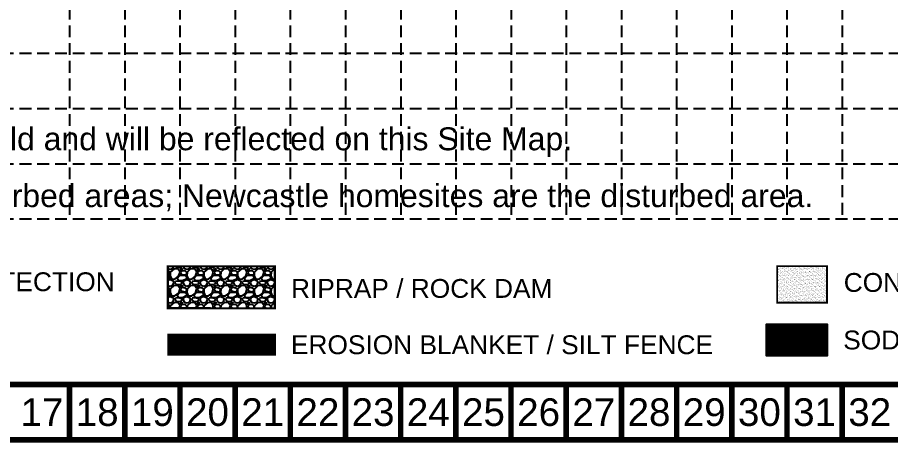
# Model space of a CAD drawing. Header units: feet. Extents: x 2468808 to 2471949, y 7110842 to 7112807.
# Drawn here: x 2469646 to 2470421, y 7110842 to 7111219 of the extents above; entities that cross this region are included whole.
import ezdxf
from ezdxf.enums import TextEntityAlignment as Align

# ---------------------------------------------------------------- set-up
doc = ezdxf.new("R2010")
doc.units = ezdxf.units.FT
doc.header["$LTSCALE"] = 35
doc.header["$MEASUREMENT"] = 0
doc.linetypes.add('ACAD_ISO02W100', pattern=[15, 12, -3])
doc.linetypes.add('HIDDEN', pattern=[0.375, 0.25, -0.125])
for name, color, linetype in [('BASE', 7, 'CONTINUOUS'), ('GRID', 254, 'HIDDEN'), ('LEGEND', 7, 'CONTINUOUS')]:
    doc.layers.add(name, color=color, linetype=linetype)
doc.styles.add("L200'", font='ARIAL.TTF', dxfattribs={"height": 0.001969})
doc.styles.get("Standard").update_dxf_attribs({"font": 'ARIAL.TTF'})

msp = doc.modelspace()

# ---------------------------------------------------------------- hatches: boundary and pattern name
at = {"layer": 'BASE'}
h = msp.add_hatch(dxfattribs=at)
h.set_pattern_fill('AR-SAND', color=30, scale=1.292345, style=0)
h.set_pattern_definition([(37.5, (2471413.9758, 7110868.9845), (-0.081409, 2.490122), [0, -1.964365, 0, -2.1969873, 0, -2.1000614]), (7.5, (2471413.9758, 7110868.9845), (2.287163, 3.647188), [0, -1.0597233, 0, -1.7705133, 0, -0.6784814]), (327.5, (2471412.3862, 7110868.9845), (4.024547, 0.0073135), [0, -0.6461727, 0, -2.326222, 0, -3.0370118]), (317.5, (2471412.3862, 7110868.9845), (3.884954, 1.13426), [0, -0.3230864, 0, -1.5249676, 0, -1.7446664])])
h.paths.add_polyline_path([(2470364.63, 7110965.91), (2470364.63, 7110998.22), (2470320.39, 7110998.22), (2470320.39, 7110965.91)])
at = {"layer": 'LEGEND', "linetype": 'ACAD_ISO02W100'}
h = msp.add_hatch(dxfattribs=at)
h.set_pattern_fill('GRAVEL', color=240, scale=14.931378, style=0)
h.set_pattern_definition([(228.0128, (2468717.0074, 7110206.9704), (-119.4509976, -134.382422), [2.00881, -198.87234]), (184.9697, (2468715.66356, 7110205.4773), (179.1765517, 14.9312482), [3.44718, -341.27046]), (132.5104, (2468712.2293, 7110205.1787), (149.3136414, -164.2452875), [2.43065, -240.63457]), (267.2737, (2468706.4061, 7110201.4458), (14.93131854, 298.6275644), [3.13914, -310.7751]), (292.8337, (2468706.2568, 7110198.3102), (-74.6570379, 179.17648242), [3.07818, -304.74006]), (357.2737, (2468707.4513, 7110195.4733), (-298.6275644, 14.93131854), [3.13914, -310.7751]), (37.6942, (2468710.5869, 7110195.32396), (-194.10802368, -149.31363674), [4.15136, -410.98392]), (72.2553, (2468713.8718, 7110197.8623), (104.5198067, 328.49025973), [3.91931, -388.01158]), (121.4296, (2468715.0663, 7110201.59514), (-119.45114695, 194.1078399), [3.14977, -311.82799]), (175.2364, (2468713.4239, 7110204.2828), (164.2451721, -14.9312516), [3.59595, -176.20165]), (222.3974, (2468709.8403, 7110204.5814), (-179.17664576, -164.24503977), [4.65035, -460.38478]), (138.8141, (2468721.1882, 7110201.2965), (-104.51969, 89.5882279), [1.58722, -157.13549]), (171.4692, (2468719.99366, 7110202.3417), (194.1078884, -29.8628741), [3.01968, -298.94875]), (225, (2468717.007, 7110202.79), (-2e-15, -14.93138), [2.11161, -19.00454]), (203.1986, (2468715.9622, 7110204.5814), (74.656886, 29.8627758), [1.13714, -112.57684]), (291.8014, (2468714.917, 7110204.1335), (-14.9313767, 44.794138), [1.60815, -78.79978]), (30.9638, (2468715.5142, 7110202.6403), (44.7941045, 29.862793), [2.61193, -84.45222]), (161.5651, (2468717.754, 7110203.984), (29.862762, -14.931354), [1.88868, -45.32848]), (16.3895, (2468706.2568, 7110204.1335), (149.31381283, 44.79402515), [2.64584, -261.93885]), (70.3462, (2468708.7951, 7110204.88), (-59.72544104, -164.2451899), [2.21971, -219.75118]), (293.1986, (2468717.754, 7110206.9704), (-29.8627758, 74.656886), [2.27427, -111.43971]), (343.6105, (2468718.6498, 7110204.88), (-149.31381283, 44.79402515), [2.64584, -261.93885]), (339.444, (2468706.2568, 7110194.876), (-74.6569175, 29.8626962), [2.55147, -125.02228]), (294.7751, (2468708.6458, 7110193.9801), (-74.6567734, 164.2452091), [2.13784, -211.64695]), (66.8014, (2468717.9033, 7110192.039), (29.8627758, 74.656886), [2.27427, -111.43971]), (17.354, (2468718.79915, 7110194.12945), (-194.10794415, -59.7254299), [2.50296, -247.79255]), (69.444, (2468710.5869, 7110192.039), (-29.8626962, -74.6569175), [1.27574, -126.29802]), (101.3099, (2468717.0074, 7110192.039), (-14.9313426, 59.725523), [0.76135, -75.37403]), (165.9638, (2468716.858, 7110192.7856), (44.794142, -14.931349), [3.07818, -58.48546]), (186.009, (2468713.8718, 7110193.5322), (149.3137763, 14.9313678), [2.85264, -282.41093]), (303.6901, (2468715.5142, 7110201.2965), (-14.931398, 29.86275), [2.15343, -51.68241]), (353.1572, (2468716.70876, 7110199.50475), (253.83341653, -29.86287542), [3.75963, -372.20287]), (60.9454, (2468720.4416, 7110199.0568), (-59.7255124, -104.5196517), [1.53727, -152.19067]), (90, (2468721.188, 7110200.4), (-14.93138, 14.93138), [0.89588, -14.0355]), (120.2564, (2468713.5732, 7110193.9801), (59.72543565, -104.5196827), [2.07433, -205.359]), (48.0128, (2468712.528, 7110195.7719), (119.4509976, 134.382422), [4.01762, -196.86353]), (0, (2468715.216, 7110198.758), (14.93138, 14.93138), [3.88216, -11.04922]), (325.3048, (2468719.0978, 7110198.7582), (-149.3136943, 104.51977455), [2.36086, -233.72495]), (254.0546, (2468721.0389, 7110197.4144), (-14.9313763, -59.725514), [2.17404, -106.52804]), (207.646, (2468720.4416, 7110195.32396), (-283.6961194, -149.31389517), [3.53971, -350.43159]), (175.4261, (2468717.306, 7110193.6815), (-194.10792234, 14.93130037), [3.74477, -370.73229])])
h.paths.add_polyline_path([(2469779.42, 7110961.04), (2469874.44, 7110960.87), (2469874.44, 7110998.2), (2469779.42, 7110998.06)])
at = {"layer": 'LEGEND'}
h = msp.add_hatch(dxfattribs=at)
h.set_pattern_fill('ANSI31', color=2, scale=129.084901, style=0)
h.set_pattern_definition([(45, (2470245.251, 7110850.802), (-11.4096, 11.4096), [])])
h.paths.add_polyline_path([(2470310.68, 7110946.46), (2470310.68, 7110944.83), (2470310.68, 7110918.96), (2470365.27, 7110918.96), (2470365.27, 7110946.46)])
h = msp.add_hatch(dxfattribs=at)
h.set_pattern_fill('ANSI31', color=2, scale=6.454245, style=0)
h.set_pattern_definition([(45, (2470245.25125, 7110850.80164), (-0.57048, 0.57048), [])])
h.paths.add_polyline_path([(2470310.68, 7110946.46), (2470310.68, 7110944.83), (2470310.68, 7110918.96), (2470365.27, 7110918.96), (2470365.27, 7110946.46)])

# ---------------------------------------------------------------- linework, layer by layer
at = {"layer": 'BASE', "const_width": 4.9}
for points in [[(2468810.16, 7110844.33), (2471946.16, 7110844.33), (2471946.16, 7112804.33), (2468810.16, 7112804.33)], [(2468859.16, 7110893.33), (2471897.16, 7110893.33), (2471897.16, 7112755.33), (2468859.16, 7112755.33)]]:
    msp.add_lwpolyline(points, close=True, dxfattribs=at)
at = {"layer": 'BASE', "color": 30, "const_width": 1.62}
msp.add_lwpolyline([(2470320.39, 7110965.91), (2470364.63, 7110965.91), (2470364.63, 7110998.22), (2470320.39, 7110998.22)], close=True, dxfattribs=at)
at = {"layer": 'BASE', "const_width": 4.9}
for points in [[(2469692.16, 7110844.33), (2469692.16, 7110893.33)], [(2469741.16, 7110844.33), (2469741.16, 7110893.33)], [(2469790.16, 7110844.33), (2469790.16, 7110893.33)], [(2469839.16, 7110844.33), (2469839.16, 7110893.33)], [(2469888.16, 7110844.33), (2469888.16, 7110893.33)], [(2469937.16, 7110844.33), (2469937.16, 7110893.33)], [(2469986.16, 7110844.33), (2469986.16, 7110893.33)], [(2470035.16, 7110844.33), (2470035.16, 7110893.33)], [(2470084.16, 7110844.33), (2470084.16, 7110893.33)], [(2470133.16, 7110844.33), (2470133.16, 7110893.33)], [(2470182.16, 7110844.33), (2470182.16, 7110893.33)], [(2470231.16, 7110844.33), (2470231.16, 7110893.33)], [(2470280.16, 7110844.33), (2470280.16, 7110893.33)], [(2470329.16, 7110844.33), (2470329.16, 7110893.33)], [(2470378.16, 7110844.33), (2470378.16, 7110893.33)]]:
    msp.add_lwpolyline(points, dxfattribs=at)
at = {"layer": 'GRID', "color": 252, "linetype": 'HIDDEN', "ltscale": 1.2}
for p, q in [((2469692.16, 7112755.33), (2469692.16, 7111040.11)), ((2469741.16, 7112755.33), (2469741.16, 7111040.11)), ((2469790.16, 7112755.33), (2469790.16, 7111040.11)), ((2469839.16, 7112755.33), (2469839.16, 7111040.11)), ((2469888.16, 7112755.33), (2469888.16, 7111040.11)), ((2469937.16, 7112755.33), (2469937.16, 7111040.11)), ((2469986.16, 7112755.33), (2469986.16, 7111040.11)), ((2470035.16, 7112755.33), (2470035.16, 7111040.11)), ((2470084.16, 7112755.33), (2470084.16, 7111040.11)), ((2470133.16, 7112755.33), (2470133.16, 7111040.11)), ((2470182.16, 7112755.33), (2470182.16, 7111040.11)), ((2470231.16, 7112755.33), (2470231.16, 7111040.11)), ((2470280.16, 7112755.33), (2470280.16, 7111040.11)), ((2470329.16, 7112755.33), (2470329.16, 7111040.11)), ((2470378.16, 7112755.33), (2470378.16, 7111040.11)), ((2468860.26, 7111187.11), (2471898.26, 7111187.11)), ((2468860.26, 7111138.11), (2471898.26, 7111138.11)), ((2468860.26, 7111089.11), (2471898.26, 7111089.11)), ((2468860.26, 7111040.11), (2471898.26, 7111040.11))]:
    msp.add_line(p, q, dxfattribs=at)
at = {"layer": 'LEGEND', "color": 240, "const_width": 1.87}
msp.add_lwpolyline([(2469779.42, 7110961.04), (2469874.44, 7110960.87), (2469874.44, 7110998.2), (2469779.42, 7110998.06)], close=True, dxfattribs=at)
at = {"layer": 'LEGEND', "color": 2}
msp.add_lwpolyline([(2470310.68, 7110944.83), (2470310.68, 7110918.96), (2470365.27, 7110918.96), (2470365.27, 7110946.46), (2470310.68, 7110946.46)], close=True, dxfattribs=at)
at = {"layer": 'LEGEND', "color": 84, "const_width": 19.4}
msp.add_lwpolyline([(2469778.93, 7110928.65), (2469875.4, 7110928.65)], dxfattribs=at)

# ---------------------------------------------------------------- texts
at = {"layer": 'BASE', "color": 7, "style": "L200'"}
for s, height, p in [('Location of concrete washout will be determined in the field and will be reflected on this Site Map.', 20.2772, (2468919.74, 7111101.06)), ('Stabilization practices are expected to be used at all disturbed areas; Newcastle homesites are the disturbed area.', 20.27722, (2468919.71, 7111050.64))]:
    msp.add_text(s, height=height, dxfattribs=at).set_placement(p)
at = {"layer": 'BASE'}
for s, p in [('17', (2469667.66, 7110868.83)), ('18', (2469716.66, 7110868.83)), ('19', (2469765.66, 7110868.83)), ('20', (2469814.66, 7110868.83)), ('21', (2469863.66, 7110868.83)), ('22', (2469912.66, 7110868.83)), ('23', (2469961.66, 7110868.83)), ('24', (2470010.66, 7110868.83)), ('25', (2470059.66, 7110868.83)), ('26', (2470108.66, 7110868.83)), ('27', (2470157.66, 7110868.83)), ('28', (2470206.66, 7110868.83)), ('29', (2470255.66, 7110868.83)), ('30', (2470304.66, 7110868.83)), ('31', (2470353.66, 7110868.83)), ('32', (2470402.66, 7110868.83))]:
    msp.add_text(s, height=24.5, dxfattribs=at).set_placement(p, align=Align.MIDDLE_CENTER)
at = {"layer": 'LEGEND', "style": "L200'"}
for s, height, p in [('INLET PROTECTION', 16.7086, (2469506.63, 7110976.09)), ('RIPRAP / ROCK DAM', 16.7086, (2469888.79, 7110970.18)), ('CONCRETE WASHOUT', 16.7086, (2470379.55, 7110975.47)), ('SODDED LOT', 16.709, (2470379.11, 7110924.43)), ('EROSION BLANKET / SILT FENCE', 16.7086, (2469888.73, 7110920.23))]:
    msp.add_text(s, height=height, dxfattribs=at).set_placement(p)

doc.saveas('drawing.dxf')
